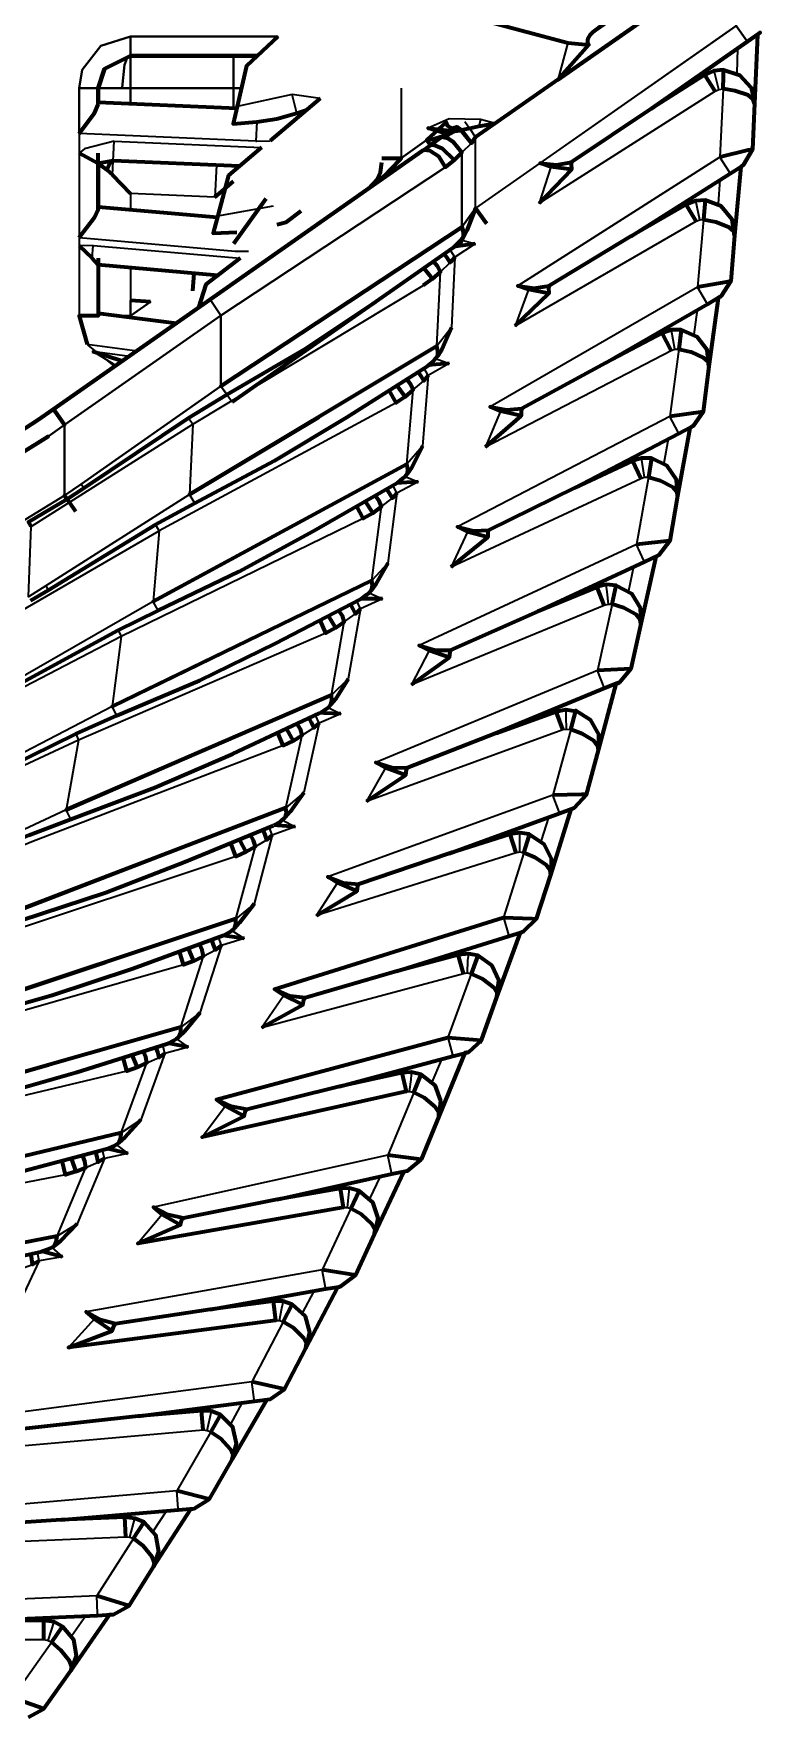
# Model space of a CAD drawing. Extents: x 0 to 174, y 0 to 33.
# Drawn here: x 32.11 to 32.332, y 16.907 to 17.421 of the extents above; entities that cross this region are included whole.
import ezdxf

# ---------------------------------------------------------------- set-up
doc = ezdxf.new("R2010")
doc.units = 0
doc.layers.add('PDF2_형상', color=157, linetype='Continuous', true_color=0x405f80)

msp = doc.modelspace()

# ---------------------------------------------------------------- linework, layer by layer
at = {"layer": 'PDF2_형상', "lineweight": 70}
for points in [[(32.28083, 17.42194), (32.31917, 17.44875), (32.28389, 17.42417), (32.28097, 17.42194), (32.28, 17.42097), (32.27945, 17.42), (32.27931, 17.41944), (32.27931, 17.41889), (32.27972, 17.41806)], [(32.23542, 17.42875), (32.27333, 17.41861), (32.27972, 17.41806), (32.27028, 17.40736), (32.3225, 17.44389), (32.24514, 17.38986), (32.24389, 17.38805), (32.24028, 17.39236), (32.23972, 17.39278), (32.23944, 17.39292), (32.23931, 17.39292), (32.2375, 17.39181), (32.23486, 17.39), (32.23653, 17.38958), (32.23833, 17.38847), (32.24097, 17.38514), (32.23861, 17.38278), (32.23597, 17.38069), (32.23403, 17.38389), (32.23111, 17.38569), (32.22944, 17.38583), (32.22875, 17.38556), (32.23139, 17.38736), (32.23236, 17.3875), (32.23486, 17.38653), (32.23861, 17.38278), (32.23597, 17.38069), (32.23403, 17.38389), (32.23111, 17.38569), (32.22944, 17.38583), (32.22875, 17.38556), (32.16403, 17.34028), (32.22875, 17.38556), (32.23139, 17.38736), (32.23236, 17.3875), (32.23486, 17.38653), (32.23861, 17.38278), (32.24097, 17.38514), (32.23833, 17.38847), (32.23653, 17.38958), (32.23486, 17.39), (32.23139, 17.38736), (32.23028, 17.38903), (32.23042, 17.38903), (32.23056, 17.38903), (32.23083, 17.38903), (32.23097, 17.38903), (32.23139, 17.38917), (32.23264, 17.38944), (32.235, 17.39014), (32.23695, 17.39069)], [(32.18472, 17.42056), (32.17514, 17.41167), (32.17236, 17.39917), (32.17111, 17.39389), (32.17833, 17.39458), (32.18444, 17.39542), (32.19056, 17.39722), (32.19333, 17.39806)], [(32.32083, 17.41042), (32.32583, 17.40875), (32.32931, 17.405), (32.33028, 17.40014), (32.32986, 17.40139), (32.32833, 17.40264), (32.32431, 17.40403), (32.3207, 17.40458), (32.32083, 17.40833), (32.32083, 17.40958), (32.32083, 17.41042), (32.31792, 17.41014), (32.31514, 17.40889), (32.29875, 17.39847), (32.32819, 17.41903), (32.29875, 17.39847), (32.27444, 17.38222)], [(32.33125, 17.42111), (32.33028, 17.40014), (32.32972, 17.38611), (32.32833, 17.38583), (32.31972, 17.38375)], [(32.31833, 17.40389), (32.31514, 17.40889)], [(32.30778, 17.40472), (32.30764, 17.40403)], [(32.12403, 17.39097), (32.12875, 17.39722), (32.12986, 17.39986)], [(32.12986, 17.40056), (32.17222, 17.39875)], [(32.19764, 17.40167), (32.18236, 17.38875)], [(32.23931, 17.39292), (32.23792, 17.3925), (32.23667, 17.3932), (32.23611, 17.39444), (32.23028, 17.38903)], [(32.23889, 17.39167), (32.23695, 17.39069), (32.2307, 17.39264), (32.23889, 17.39167), (32.24083, 17.39194), (32.24389, 17.38805), (32.24514, 17.38986)], [(32.25125, 17.39403), (32.24611, 17.39306), (32.24333, 17.3925), (32.24083, 17.39194)], [(32.17972, 17.38667), (32.16972, 17.37819), (32.16639, 17.36583), (32.165, 17.36056), (32.17222, 17.36083)], [(32.23042, 17.38903), (32.23042, 17.38903)], [(32.23056, 17.38903), (32.23056, 17.38903)], [(32.1325, 17.37986), (32.12986, 17.38181), (32.12403, 17.385)], [(32.17306, 17.38097), (32.13444, 17.38264), (32.12986, 17.38181), (32.12986, 17.36778), (32.12986, 17.385)], [(32.13444, 17.38264), (32.13417, 17.38264), (32.13403, 17.3825), (32.13347, 17.38194), (32.1325, 17.37986), (32.1343, 17.37833), (32.13972, 17.37264)], [(32.21361, 17.37514), (32.21236, 17.37403), (32.21736, 17.37806), (32.22194, 17.38278), (32.21736, 17.37806), (32.21236, 17.37403), (32.21514, 17.37708), (32.21611, 17.37917), (32.21653, 17.38208)], [(32.21653, 17.38347), (32.21695, 17.38347), (32.22236, 17.38347), (32.22194, 17.38278)], [(32.26458, 17.36972), (32.27444, 17.38), (32.26806, 17.38083), (32.26486, 17.38194), (32.26986, 17.38139), (32.27444, 17.38222), (32.27431, 17.38167), (32.27444, 17.38)], [(32.31528, 17.37056), (32.31472, 17.36472), (32.31847, 17.36403), (32.32236, 17.3625), (32.32389, 17.36111), (32.32417, 17.35986), (32.32347, 17.36472), (32.32014, 17.36875), (32.31528, 17.37056), (32.31236, 17.37042), (32.30944, 17.36931), (32.29264, 17.35958), (32.32292, 17.37875), (32.32639, 17.38097), (32.32694, 17.38139), (32.32611, 17.38083), (32.32417, 17.35986), (32.32306, 17.34583), (32.32167, 17.34556), (32.31292, 17.34403)], [(32.16555, 17.37153), (32.17125, 17.37639)], [(32.18111, 17.37097), (32.17125, 17.35722)], [(32.12403, 17.35917), (32.12875, 17.36528), (32.12986, 17.36778)], [(32.12986, 17.36861), (32.16625, 17.36542)], [(32.19181, 17.36722), (32.18722, 17.36375), (32.18444, 17.36306)], [(32.24861, 17.36333), (32.24514, 17.36819), (32.2425, 17.36139), (32.24139, 17.35944)], [(32.3125, 17.36417), (32.30944, 17.36931)], [(32.245, 17.35722), (32.23972, 17.35653), (32.23861, 17.35639), (32.24014, 17.35792), (32.2407, 17.35847), (32.24139, 17.35944), (32.24139, 17.36083), (32.24097, 17.36236), (32.24139, 17.36083), (32.24139, 17.35944), (32.24097, 17.35833), (32.2407, 17.35792), (32.24028, 17.3575), (32.17083, 17.30889)], [(32.30194, 17.36542), (32.30181, 17.36486)], [(32.12403, 17.35667), (32.12806, 17.35292), (32.12986, 17.35083)], [(32.23736, 17.35556), (32.23847, 17.35625)], [(32.29264, 17.35958), (32.26764, 17.34445)], [(32.16639, 17.34764), (32.12986, 17.35083), (32.12986, 17.33528), (32.12403, 17.33528), (32.12653, 17.32667)], [(32.12986, 17.35292), (32.12986, 17.33528)], [(32.17319, 17.35292), (32.16278, 17.34486), (32.16056, 17.33778)], [(32.22931, 17.34986), (32.23194, 17.34653), (32.23444, 17.34875), (32.23347, 17.35042), (32.23222, 17.35194)], [(32.23875, 17.3532), (32.23736, 17.35153), (32.23653, 17.35292), (32.23556, 17.35431)], [(32.15875, 17.34292), (32.15917, 17.34819)], [(32.23194, 17.34653), (32.22917, 17.34458)], [(32.25722, 17.33222), (32.2675, 17.34208), (32.26125, 17.34333), (32.25806, 17.34445), (32.26305, 17.34375), (32.26764, 17.34445), (32.26736, 17.34389), (32.2675, 17.34208)], [(32.30792, 17.33097), (32.30722, 17.32514), (32.31083, 17.32431), (32.31472, 17.3225), (32.31611, 17.32125), (32.31639, 17.31986), (32.31583, 17.32486), (32.31278, 17.32889), (32.30792, 17.33097), (32.305, 17.33097), (32.30208, 17.33), (32.28486, 17.32097), (32.31597, 17.33889), (32.31944, 17.34097), (32.32014, 17.34125), (32.31917, 17.34069), (32.31639, 17.31986), (32.31458, 17.30597), (32.31153, 17.30153), (32.31458, 17.30597), (32.30444, 17.30458)], [(32.12028, 17.27931), (32.12556, 17.28278), (32.1575, 17.30417), (32.16917, 17.31125), (32.19292, 17.32514), (32.21444, 17.33944)], [(32.12986, 17.33611), (32.15375, 17.33306)], [(32.12986, 17.33528), (32.12986, 17.33528)], [(32.14583, 17.33958), (32.13972, 17.34)], [(32.23778, 17.33167), (32.23486, 17.325), (32.23361, 17.32306)], [(32.30486, 17.32472), (32.30208, 17.33)], [(32.23708, 17.32069), (32.2318, 17.32028), (32.2307, 17.32014), (32.23236, 17.32153), (32.23292, 17.32222), (32.23361, 17.32306), (32.23361, 17.32444), (32.23333, 17.32597), (32.15778, 17.28069), (32.19722, 17.30431)], [(32.2943, 17.32639), (32.29417, 17.32583)], [(32.10917, 17.24833), (32.11458, 17.25153), (32.14736, 17.27153), (32.15944, 17.27806), (32.18361, 17.29097), (32.20583, 17.30431), (32.23056, 17.32), (32.2307, 17.32014)], [(32.12819, 17.32444), (32.13722, 17.32153)], [(32.28486, 17.32097), (32.2593, 17.30694)], [(32.22111, 17.31403), (32.22361, 17.31056), (32.22611, 17.31264), (32.22528, 17.31444), (32.22417, 17.31597)], [(32.2307, 17.31708), (32.22931, 17.31542), (32.22847, 17.31681), (32.22764, 17.31819)], [(32.22361, 17.31056), (32.22083, 17.30875), (32.21875, 17.3125)], [(32.2482, 17.29528), (32.25903, 17.30472), (32.25278, 17.30611), (32.24958, 17.3075), (32.25458, 17.30653), (32.2593, 17.30694), (32.25903, 17.30639), (32.25903, 17.30472)], [(32.08694, 17.28764), (32.11125, 17.30333), (32.08694, 17.28764)], [(32.29889, 17.29181), (32.29792, 17.28597), (32.30153, 17.285), (32.30528, 17.28306), (32.30653, 17.28167), (32.30681, 17.28028), (32.30653, 17.28528), (32.30361, 17.28944), (32.29889, 17.29181), (32.29583, 17.29181), (32.29306, 17.29097), (32.27542, 17.28278), (32.30722, 17.29931), (32.31083, 17.30125), (32.31139, 17.30153), (32.31056, 17.30097), (32.30681, 17.28028), (32.30444, 17.26653), (32.2943, 17.26542)], [(32.08694, 17.28125), (32.11458, 17.29847), (32.08694, 17.28125)], [(32.22889, 17.29542), (32.22556, 17.28889), (32.2243, 17.28708)], [(32.22764, 17.28458), (32.22236, 17.28431), (32.22125, 17.28431), (32.22292, 17.28569), (32.22361, 17.28625), (32.2243, 17.28708), (32.22444, 17.28847), (32.22417, 17.29), (32.14667, 17.24806), (32.18722, 17.27)], [(32.29556, 17.28556), (32.29306, 17.29097)], [(32.09667, 17.21792), (32.10222, 17.22083), (32.13597, 17.23931), (32.14819, 17.24528), (32.17292, 17.25722), (32.1957, 17.26958), (32.22111, 17.28417), (32.22125, 17.28431)], [(32.28514, 17.28778), (32.28486, 17.28722)], [(32.10944, 17.27097), (32.10861, 17.27236), (32.12028, 17.27931), (32.11958, 17.28042), (32.1225, 17.27611), (32.12292, 17.27556)], [(32.21139, 17.27861), (32.21375, 17.275), (32.21639, 17.27708), (32.21569, 17.27875), (32.21444, 17.28042)], [(32.22111, 17.28111), (32.21972, 17.27958), (32.21889, 17.28111), (32.21805, 17.28236)], [(32.27542, 17.28278), (32.24917, 17.26986)], [(32.21375, 17.275), (32.21083, 17.27333), (32.20889, 17.27708)], [(32.23764, 17.25861), (32.24889, 17.26764), (32.24264, 17.26931), (32.23958, 17.27083), (32.24445, 17.26958), (32.24917, 17.26986), (32.24889, 17.26931), (32.24889, 17.26764)], [(32.21833, 17.25972), (32.21472, 17.25333), (32.21333, 17.25153)], [(32.28444, 17.24694), (32.28222, 17.25236), (32.26417, 17.245), (32.29681, 17.26014), (32.30111, 17.26222), (32.30014, 17.26167), (32.29556, 17.24125), (32.2925, 17.2275), (32.28903, 17.22333), (32.28847, 17.22306), (32.28458, 17.22153), (32.25139, 17.20778), (32.26972, 17.21444), (32.27264, 17.215), (32.2757, 17.21458)], [(32.21667, 17.24889), (32.21139, 17.24889), (32.21014, 17.24889), (32.21194, 17.25014), (32.21264, 17.2507), (32.21333, 17.25153), (32.21361, 17.25292), (32.21347, 17.25444), (32.13417, 17.21597), (32.17555, 17.23611)], [(32.28806, 17.25292), (32.29278, 17.25042), (32.29542, 17.24611), (32.29556, 17.24125), (32.29542, 17.2425), (32.29417, 17.24403), (32.29042, 17.24611), (32.2868, 17.24722), (32.28806, 17.25292), (32.28514, 17.25319), (32.28222, 17.2525)], [(32.08292, 17.18792), (32.08861, 17.19069), (32.12306, 17.20764), (32.13556, 17.21319), (32.16083, 17.22389), (32.18417, 17.23528), (32.21, 17.24875), (32.21014, 17.24889)], [(32.27417, 17.24958), (32.27403, 17.24903)], [(32.20236, 17.24), (32.19945, 17.23833), (32.19764, 17.24236)], [(32.20014, 17.24361), (32.20236, 17.24), (32.205, 17.24181), (32.20444, 17.24361), (32.20333, 17.24528)], [(32.21, 17.24583), (32.20847, 17.24431), (32.20778, 17.24569), (32.20694, 17.24722)], [(32.26417, 17.245), (32.2375, 17.23319)], [(32.22556, 17.22264), (32.23708, 17.23097), (32.23097, 17.23306), (32.22792, 17.23458), (32.23278, 17.23319), (32.2375, 17.23319), (32.23722, 17.23264), (32.23708, 17.23097)], [(32.2925, 17.2275), (32.28236, 17.22694)], [(32.20625, 17.22444), (32.20236, 17.21819), (32.20097, 17.21653)], [(32.27903, 17.18903), (32.28264, 17.20264), (32.28806, 17.22292), (32.28903, 17.22333)], [(32.20403, 17.21375), (32.19889, 17.21389), (32.19764, 17.21403), (32.19945, 17.21514), (32.20014, 17.21569), (32.20097, 17.21653), (32.20125, 17.21792), (32.20111, 17.21945), (32.12014, 17.18444), (32.1625, 17.20278)], [(32.06792, 17.15875), (32.07361, 17.16125), (32.10875, 17.17667), (32.12153, 17.18153), (32.14722, 17.19125), (32.17097, 17.20153), (32.1975, 17.21389), (32.19764, 17.21403)], [(32.19736, 17.21083), (32.1957, 17.20944), (32.195, 17.21097), (32.19431, 17.21236)], [(32.26153, 17.21194), (32.26139, 17.21139)], [(32.27181, 17.20889), (32.26972, 17.21444)], [(32.18944, 17.20542), (32.18639, 17.20403), (32.18472, 17.20792)], [(32.18736, 17.20917), (32.18944, 17.20542), (32.19222, 17.20722), (32.19167, 17.20903), (32.19069, 17.2107)], [(32.25139, 17.20778), (32.2243, 17.19722)], [(32.21181, 17.18708), (32.22375, 17.195), (32.21764, 17.19722), (32.21472, 17.19889), (32.21958, 17.19736), (32.2243, 17.19722), (32.22389, 17.19667), (32.22375, 17.195)], [(32.19264, 17.18972), (32.18847, 17.18375), (32.18694, 17.18208)], [(32.24583, 17.13986), (32.24375, 17.13431), (32.24722, 17.13278), (32.2507, 17.13014), (32.25167, 17.12861), (32.25167, 17.12722), (32.25222, 17.13222), (32.25014, 17.13681), (32.24583, 17.13986), (32.24292, 17.14042), (32.23986, 17.14014), (32.22111, 17.13514), (32.25528, 17.14583), (32.2593, 17.14708), (32.25986, 17.14736), (32.26375, 17.15111), (32.26806, 17.16458), (32.27431, 17.18458), (32.27528, 17.185), (32.27903, 17.18903), (32.2775, 17.18903), (32.26875, 17.18889)], [(32.18361, 17.17972), (32.18556, 17.18083), (32.18611, 17.18139), (32.18694, 17.18208), (32.18736, 17.18333), (32.18722, 17.185), (32.10486, 17.15347), (32.14792, 17.17)], [(32.26153, 17.17694), (32.26597, 17.17403), (32.2682, 17.16958), (32.26806, 17.16458), (32.26792, 17.16597), (32.26681, 17.1675), (32.26319, 17.16986), (32.25986, 17.17125), (32.26097, 17.17486), (32.26139, 17.17611), (32.26153, 17.17694), (32.25861, 17.17736), (32.25569, 17.17694), (32.23708, 17.17111), (32.27083, 17.18333), (32.27528, 17.185)], [(32.05153, 17.13014), (32.05736, 17.13236), (32.09319, 17.14625), (32.10611, 17.15056), (32.13222, 17.15917), (32.15639, 17.16847), (32.18333, 17.17958)], [(32.17306, 17.17528), (32.175, 17.17153), (32.17792, 17.17319), (32.17736, 17.175), (32.17639, 17.17667)], [(32.18305, 17.17667), (32.18139, 17.17528), (32.18083, 17.17681), (32.18028, 17.17833)], [(32.19, 17.17917), (32.18472, 17.17958), (32.18361, 17.17972), (32.18347, 17.17958)], [(32.2575, 17.17125), (32.25569, 17.17694)], [(32.175, 17.17153), (32.17194, 17.17014), (32.17042, 17.17417)], [(32.23708, 17.17111), (32.20945, 17.16167)], [(32.24736, 17.17486), (32.24708, 17.17431)], [(32.19653, 17.15208), (32.20889, 17.15958), (32.20292, 17.16208), (32.2, 17.16389), (32.20472, 17.16208), (32.20945, 17.16167), (32.20903, 17.16125), (32.20889, 17.15958)], [(32.1775, 17.15569), (32.17306, 17.14986), (32.17153, 17.1482)], [(32.17445, 17.14514), (32.1693, 17.14583), (32.16806, 17.14597), (32.17, 17.14708), (32.17069, 17.1475), (32.17153, 17.1482), (32.17194, 17.14958), (32.17194, 17.15111), (32.08833, 17.12333), (32.13208, 17.13792)], [(32.17986, 17.11792), (32.19236, 17.12486), (32.18653, 17.12764), (32.18375, 17.12958), (32.25361, 17.15153), (32.26236, 17.15125), (32.26375, 17.15111)], [(32.03389, 17.10222), (32.03986, 17.10417), (32.07625, 17.11653), (32.08944, 17.12028), (32.11583, 17.12778), (32.14042, 17.13597), (32.16792, 17.14597), (32.16806, 17.14597)], [(32.1675, 17.14292), (32.16569, 17.14167), (32.16514, 17.1432), (32.16458, 17.14472)], [(32.24653, 17.11319), (32.24694, 17.11403), (32.25167, 17.12722), (32.25889, 17.14694), (32.25986, 17.14736)], [(32.15903, 17.13819), (32.15597, 17.13708), (32.15472, 17.14111)], [(32.15736, 17.14208), (32.15903, 17.13819), (32.16208, 17.13972), (32.16167, 17.14153), (32.16083, 17.14333)], [(32.24139, 17.13445), (32.23986, 17.14014)], [(32.22111, 17.13514), (32.19305, 17.12694)], [(32.23153, 17.13833), (32.23125, 17.13778)], [(32.19236, 17.12486), (32.19264, 17.12639), (32.19305, 17.12694), (32.18847, 17.1275), (32.18375, 17.12958)], [(32.16097, 17.12236), (32.15625, 17.11667), (32.15458, 17.11514)], [(32.15736, 17.11195), (32.15222, 17.11292), (32.15111, 17.11306), (32.15306, 17.11403), (32.15375, 17.11444), (32.15458, 17.11514), (32.15514, 17.11639), (32.15514, 17.11806), (32.07042, 17.09389), (32.11472, 17.10653)], [(32.22264, 17.10403), (32.22389, 17.09833), (32.16167, 17.08444), (32.17445, 17.09083), (32.16875, 17.09389), (32.16597, 17.09597), (32.23667, 17.11486), (32.24694, 17.11403), (32.24292, 17.11042), (32.2418, 17.11014), (32.23389, 17.09069), (32.22847, 17.07764)], [(32.01514, 17.07514), (32.02111, 17.07694), (32.05805, 17.08764), (32.07139, 17.09083), (32.09806, 17.09708), (32.12306, 17.10417), (32.15083, 17.11292), (32.15111, 17.11306)], [(32.14181, 17.10569), (32.13861, 17.10458), (32.1375, 17.10875)], [(32.14014, 17.10958), (32.14181, 17.10569), (32.14472, 17.10708), (32.14444, 17.10889), (32.14361, 17.11069)], [(32.15028, 17.11), (32.14847, 17.10875), (32.14805, 17.11042), (32.1475, 17.11195)], [(32.22847, 17.10361), (32.23264, 17.10028), (32.23444, 17.09556), (32.23389, 17.09069), (32.23389, 17.09208), (32.23292, 17.09361), (32.22958, 17.09639), (32.22625, 17.09806), (32.22847, 17.10361), (32.22556, 17.10431), (32.22264, 17.10403), (32.20361, 17.09986), (32.23819, 17.10917), (32.24222, 17.11014), (32.24292, 17.11042)], [(32.20361, 17.09986), (32.17528, 17.09292)], [(32.21417, 17.10264), (32.21389, 17.10208)], [(32.17445, 17.09083), (32.17486, 17.0925), (32.17528, 17.09292), (32.17056, 17.09375), (32.16597, 17.09597)], [(32.14292, 17.08972), (32.13805, 17.0843), (32.13625, 17.08278)], [(32.13889, 17.07944), (32.13375, 17.0807), (32.13264, 17.08083), (32.13472, 17.08181), (32.13542, 17.08222), (32.13625, 17.08278), (32.13681, 17.08417), (32.13695, 17.0857), (32.05125, 17.06514)], [(31.99514, 17.04903), (32.00125, 17.05042), (32.03861, 17.05958), (32.05208, 17.06222), (32.07903, 17.06722), (32.10417, 17.07333), (32.1325, 17.08083), (32.13264, 17.08083)], [(32.12167, 17.07792), (32.12306, 17.07389), (32.12611, 17.07514), (32.12583, 17.07708), (32.12514, 17.07889)], [(32.13181, 17.07792), (32.12986, 17.07681), (32.12958, 17.07833), (32.12917, 17.07986)], [(32.20847, 17.04222), (32.2143, 17.05486), (32.2232, 17.07389), (32.2243, 17.07417), (32.22847, 17.07764), (32.21833, 17.07889)], [(32.12306, 17.07389), (32.11986, 17.07292), (32.11889, 17.07722)], [(32.20958, 17.06806), (32.21361, 17.06458), (32.21528, 17.05972), (32.2143, 17.05486), (32.21444, 17.05625), (32.21347, 17.05792), (32.21042, 17.06083), (32.20708, 17.06264), (32.20958, 17.06806), (32.20667, 17.06889), (32.20375, 17.06875), (32.18458, 17.06542), (32.21958, 17.07319), (32.22361, 17.07403), (32.2243, 17.07417)], [(32.20375, 17.06875), (32.20472, 17.06292), (32.14194, 17.05194), (32.155, 17.05764), (32.15542, 17.05931), (32.15597, 17.05972), (32.15125, 17.06069), (32.14681, 17.06306), (32.14944, 17.06083), (32.155, 17.05764)], [(32.19528, 17.06778), (32.19486, 17.06722)], [(32.18458, 17.06542), (32.15597, 17.05972)], [(32.12347, 17.05792), (32.11833, 17.05264), (32.11653, 17.05125)], [(32.11903, 17.04792), (32.11403, 17.04917), (32.11278, 17.04958), (32.11486, 17.05028), (32.1157, 17.05069), (32.11653, 17.05125), (32.11708, 17.0525), (32.11736, 17.05417), (32.03083, 17.03736)], [(31.97417, 17.02361), (31.98028, 17.02486), (32.01792, 17.03236), (32.03153, 17.03431), (32.05861, 17.03819), (32.08417, 17.04319), (32.11264, 17.04945), (32.11278, 17.04958)], [(32.11181, 17.04667), (32.10986, 17.04556), (32.10958, 17.04722), (32.10931, 17.04875)], [(32.16722, 16.99958), (32.16431, 16.99444), (32.16736, 16.99236), (32.17028, 16.98917), (32.17097, 16.9875), (32.17083, 16.98611), (32.17208, 16.99083), (32.17097, 16.99583), (32.16722, 16.99958), (32.16445, 17.0007), (32.16139, 17.00083), (32.14208, 16.99917), (32.17764, 17.00375), (32.18236, 17.00444), (32.1868, 17.0075), (32.19333, 17.02), (32.20306, 17.03861), (32.20403, 17.03889), (32.20847, 17.04222), (32.19833, 17.04389)], [(32.18917, 17.03333), (32.19305, 17.02972), (32.19444, 17.02486), (32.19333, 17.02), (32.19347, 17.02139), (32.19264, 17.02306), (32.18958, 17.02611), (32.18639, 17.02806), (32.18917, 17.03333), (32.18625, 17.03431), (32.18333, 17.03431), (32.16403, 17.03181), (32.19931, 17.03806), (32.20347, 17.03875), (32.20403, 17.03889)], [(32.18333, 17.03431), (32.18403, 17.02847), (32.12083, 17.02014), (32.13417, 17.02528), (32.13472, 17.02694), (32.13514, 17.02736), (32.13055, 17.02861), (32.12625, 17.03111), (32.12875, 17.02889), (32.13417, 17.02528)], [(32.16403, 17.03181), (32.13514, 17.02736)], [(32.17486, 17.03375), (32.17445, 17.03319)], [(32.1868, 17.0075), (32.17681, 17.00972)], [(32.16194, 16.995), (32.16139, 17.00083)], [(32.18139, 17.00431), (32.17083, 16.98611), (32.16375, 16.97389)], [(32.14208, 16.99917), (32.08111, 16.9925), (32.07236, 16.99028), (32.07306, 16.99097), (32.07389, 16.99264), (32.07417, 16.99375), (31.98639, 16.98472)], [(32.15292, 17.00056), (32.1525, 17)], [(32.13931, 16.94125), (32.14681, 16.95319), (32.15819, 16.97083), (32.15917, 16.97097), (32.16375, 16.97389), (32.15389, 16.97639)], [(32.14389, 16.96681), (32.14736, 16.96292), (32.14833, 16.95792), (32.14681, 16.95319), (32.14708, 16.95444), (32.14639, 16.95625), (32.14361, 16.95958), (32.14069, 16.96181), (32.14389, 16.96681), (32.14111, 16.96792), (32.13805, 16.96833), (32.11861, 16.9675), (32.15445, 16.97056), (32.15917, 16.97097)], [(32.11861, 16.9675), (32.0575, 16.96347), (32.04875, 16.96167), (32.04931, 16.96222), (32.05028, 16.96403), (32.05055, 16.965), (31.96264, 16.95972)], [(32.12958, 16.96847), (32.12917, 16.96792)], [(32.13833, 16.96236), (32.13805, 16.96833)], [(32.10861, 16.90722), (32.11333, 16.90986), (32.12153, 16.92139), (32.13347, 16.93861), (32.13458, 16.93861), (32.13931, 16.94125), (32.12945, 16.94431)], [(32.11903, 16.935), (32.12236, 16.93097), (32.1232, 16.92597), (32.12153, 16.92139), (32.12181, 16.92264), (32.12111, 16.92445), (32.11847, 16.92778), (32.1157, 16.93014), (32.11903, 16.935), (32.11639, 16.93639), (32.11333, 16.9368), (32.09389, 16.9368), (32.12972, 16.93833), (32.13389, 16.93861), (32.13458, 16.93861)], [(32.11333, 16.93097), (32.11333, 16.9368)], [(32.11333, 16.90986), (32.10375, 16.91319)]]:
    msp.add_lwpolyline(points, dxfattribs=at)
at = {"layer": 'PDF2_형상', "lineweight": 35}
for points in [[(32.26486, 17.38194), (32.32472, 17.42389), (32.32472, 17.44458), (32.32361, 17.44444), (32.32472, 17.44458), (32.32472, 17.42389), (32.24514, 17.36819), (32.24514, 17.38986), (32.25125, 17.39403), (32.24667, 17.39528), (32.24611, 17.39306)], [(32.17833, 17.39458), (32.17806, 17.38861), (32.12403, 17.39097), (32.12403, 17.40486), (32.125, 17.41042), (32.13069, 17.41778), (32.13972, 17.42056), (32.13069, 17.41778), (32.125, 17.41042), (32.12403, 17.40486), (32.12986, 17.40486), (32.13722, 17.40486), (32.13972, 17.40486), (32.13972, 17.40014), (32.13972, 17.40486), (32.17125, 17.40486), (32.17125, 17.41472), (32.17125, 17.40486), (32.13972, 17.40486), (32.13972, 17.41472), (32.13972, 17.42056), (32.18472, 17.42056), (32.13972, 17.42056), (32.13972, 17.41472), (32.13972, 17.40486), (32.13722, 17.40486), (32.12986, 17.40486), (32.12403, 17.40486), (32.12403, 17.33528), (32.1268, 17.32625), (32.13417, 17.32042), (32.13528, 17.32014), (32.12819, 17.32444), (32.13944, 17.32292)], [(32.27333, 17.41861), (32.27028, 17.40736)], [(32.32514, 17.41694), (32.32486, 17.40944)], [(32.31944, 17.40444), (32.31819, 17.40931), (32.31792, 17.41014)], [(32.19056, 17.39722), (32.18917, 17.40292), (32.17236, 17.39917)], [(32.19764, 17.40167), (32.18917, 17.40292)], [(32.22236, 17.40486), (32.22236, 17.38347), (32.23028, 17.38903), (32.22236, 17.38347)], [(32.26806, 17.38083), (32.26458, 17.36972), (32.31833, 17.40389), (32.31944, 17.40444), (32.3207, 17.40458), (32.31972, 17.38375), (32.25806, 17.34445)], [(32.24667, 17.39528), (32.23708, 17.39542), (32.2307, 17.39264)], [(32.24514, 17.36819), (32.24097, 17.36236), (32.24514, 17.36819), (32.24514, 17.38986), (32.24333, 17.3925)], [(32.24514, 17.38986), (32.2418, 17.39458)], [(32.13472, 17.38861), (32.1257, 17.38625), (32.12403, 17.385), (32.12403, 17.35917), (32.17167, 17.355)], [(32.1343, 17.37833), (32.13444, 17.38264), (32.13472, 17.38861), (32.17972, 17.38667)], [(32.17806, 17.38861), (32.1782, 17.38861), (32.18236, 17.38875)], [(32.235, 17.39014), (32.23486, 17.39), (32.23139, 17.38736), (32.23028, 17.38903)], [(32.16597, 17.38125), (32.16555, 17.37153), (32.13972, 17.37264), (32.13972, 17.36778)], [(32.32292, 17.37875), (32.32264, 17.37917), (32.31972, 17.38375)], [(32.31972, 17.37681), (32.31917, 17.36944)], [(32.16639, 17.36583), (32.18347, 17.36889)], [(32.31361, 17.36458), (32.31236, 17.37042)], [(32.26125, 17.34333), (32.25722, 17.33222), (32.3125, 17.36417), (32.31361, 17.36458), (32.31472, 17.36472), (32.31292, 17.34403), (32.24958, 17.3075)], [(32.12833, 17.3568), (32.12403, 17.35667), (32.12403, 17.33528), (32.12986, 17.33528)], [(32.12806, 17.35292), (32.12833, 17.3568), (32.17319, 17.35292)], [(32.2407, 17.35847), (32.245, 17.35722), (32.23875, 17.3532), (32.23778, 17.33167), (32.23333, 17.32597), (32.23444, 17.34875), (32.23736, 17.35153)], [(32.24014, 17.35792), (32.23972, 17.35653)], [(32.17181, 17.355), (32.17583, 17.355)], [(32.23875, 17.3532), (32.23736, 17.35542)], [(32.13972, 17.35), (32.13972, 17.33528), (32.13972, 17.34)], [(32.11389, 17.25278), (32.10861, 17.24944), (32.10944, 17.27097), (32.15875, 17.30222), (32.22917, 17.34458)], [(32.31597, 17.33889), (32.31569, 17.33931), (32.31292, 17.34403)], [(32.12472, 17.28389), (32.11958, 17.28042), (32.12472, 17.28389), (32.16736, 17.31375), (32.16736, 17.33542), (32.16736, 17.31375), (32.12472, 17.28389), (32.12556, 17.28278)], [(32.31278, 17.33708), (32.3118, 17.32958)], [(32.30597, 17.32514), (32.305, 17.33083)], [(32.12653, 17.32667), (32.14181, 17.32458)], [(32.25278, 17.30611), (32.2482, 17.29528), (32.30486, 17.32472), (32.30597, 17.32514), (32.30722, 17.32514), (32.30444, 17.30458), (32.23958, 17.27083)], [(32.23292, 17.32222), (32.23708, 17.32069), (32.2307, 17.31708), (32.22889, 17.29542), (32.22417, 17.29), (32.22611, 17.31264), (32.22931, 17.31542)], [(32.23236, 17.32153), (32.2318, 17.32028)], [(32.2307, 17.31708), (32.22944, 17.31931)], [(32.16917, 17.31125), (32.16736, 17.31375), (32.17056, 17.30931), (32.17083, 17.30889)], [(32.1575, 17.30417), (32.15875, 17.30222), (32.15778, 17.28069), (32.11389, 17.25278), (32.11458, 17.25153)], [(32.22083, 17.30875), (32.14847, 17.26958), (32.14736, 17.27153)], [(32.30722, 17.29931), (32.30695, 17.29972), (32.30444, 17.30458)], [(32.30389, 17.29764), (32.30264, 17.29028)], [(32.29667, 17.28597), (32.29583, 17.29181)], [(32.22361, 17.28625), (32.22764, 17.28458), (32.22111, 17.28111), (32.21833, 17.25972), (32.21347, 17.25444), (32.21639, 17.27708), (32.21972, 17.27958)], [(32.22292, 17.28569), (32.22236, 17.28431)], [(32.24264, 17.26931), (32.23764, 17.25861), (32.29556, 17.28556), (32.29667, 17.28597), (32.29792, 17.28597), (32.2943, 17.26542), (32.22792, 17.23458)], [(32.00972, 17.22958), (32.03778, 17.23889), (32.06569, 17.25042), (32.09319, 17.26431), (32.11958, 17.28042), (32.09445, 17.265)], [(32.15944, 17.27806), (32.15778, 17.28069)], [(32.22111, 17.28111), (32.22, 17.28347)], [(32.21083, 17.27333), (32.13695, 17.23736), (32.08514, 17.21042), (32.07972, 17.20764), (32.07875, 17.20958)], [(32.09806, 17.24042), (32.14847, 17.26958), (32.14667, 17.24806), (32.10153, 17.22208), (32.10222, 17.22083)], [(32.29681, 17.26014), (32.29653, 17.26056), (32.2943, 17.26542)], [(32.29333, 17.25861), (32.29181, 17.25125)], [(32.2857, 17.24722), (32.28528, 17.25097), (32.28514, 17.25236), (32.28514, 17.25319)], [(32.14819, 17.24528), (32.14667, 17.24806)], [(32.21264, 17.2507), (32.21667, 17.24889), (32.21, 17.24583), (32.20625, 17.22444), (32.20111, 17.21945), (32.205, 17.24181), (32.20847, 17.24431)], [(32.21, 17.24583), (32.20889, 17.24819)], [(32.21194, 17.25014), (32.21139, 17.24889)], [(32.23097, 17.23306), (32.22556, 17.22264), (32.28444, 17.24694), (32.2857, 17.24722), (32.2868, 17.24722), (32.28236, 17.22694), (32.21472, 17.19889)], [(32.19945, 17.23833), (32.12389, 17.2057), (32.12014, 17.18444), (32.07306, 17.16236), (32.07361, 17.16125)], [(32.13597, 17.23931), (32.13695, 17.23736), (32.13417, 17.21597), (32.08792, 17.19194), (32.08861, 17.19069)], [(32.28458, 17.22153), (32.28444, 17.22181), (32.28236, 17.22694)], [(32.13556, 17.21319), (32.13417, 17.21597)], [(32.20014, 17.21569), (32.20403, 17.21375), (32.19736, 17.21083), (32.19264, 17.18972), (32.18722, 17.185), (32.19222, 17.20722), (32.1957, 17.20944)], [(32.19736, 17.21083), (32.19625, 17.21333)], [(32.19945, 17.21514), (32.19889, 17.21389)], [(32.27292, 17.20903), (32.27278, 17.21292), (32.27278, 17.21417), (32.27264, 17.215)], [(32.12306, 17.20764), (32.12389, 17.2057), (32.07111, 17.18111), (32.06542, 17.17847), (32.06458, 17.18042)], [(32.21764, 17.19722), (32.21181, 17.18708), (32.27181, 17.20889), (32.27292, 17.20903), (32.27417, 17.20889), (32.26875, 17.18889), (32.2, 17.16389)], [(32.18639, 17.20403), (32.10958, 17.17458), (32.05569, 17.15236), (32.05, 17.15), (32.04917, 17.15194)], [(32.27083, 17.18333), (32.27069, 17.18375), (32.26875, 17.18889)], [(32.12153, 17.18153), (32.12014, 17.18444)], [(32.18611, 17.18139), (32.19, 17.17917), (32.18305, 17.17667), (32.1775, 17.15569), (32.17194, 17.15111), (32.17792, 17.17319), (32.18139, 17.17528)], [(32.18556, 17.18083), (32.18472, 17.17958)], [(32.26736, 17.18208), (32.26514, 17.175)], [(32.18305, 17.17667), (32.18222, 17.17903)], [(32.25861, 17.17153), (32.25861, 17.17528), (32.25861, 17.17667), (32.25861, 17.17736)], [(32.2575, 17.17125), (32.19653, 17.15208), (32.20292, 17.16208)], [(32.25736, 17.17125), (32.25861, 17.17153), (32.25986, 17.17125), (32.25361, 17.15153), (32.25514, 17.14625), (32.25528, 17.14583)], [(32.17194, 17.17014), (32.09389, 17.14417), (32.03917, 17.1243), (32.03319, 17.12222), (32.0325, 17.12417)], [(32.17069, 17.1475), (32.17445, 17.14514), (32.1675, 17.14292), (32.16097, 17.12236), (32.15514, 17.11806), (32.16208, 17.13972), (32.16569, 17.14167)], [(32.1675, 17.14292), (32.16667, 17.14556)], [(32.17, 17.14708), (32.1693, 17.14583)], [(32.24264, 17.13458), (32.24278, 17.13833), (32.24292, 17.13972), (32.24292, 17.14042)], [(32.15597, 17.13708), (32.07694, 17.11444), (32.07042, 17.09389), (32.02083, 17.07819), (32.02111, 17.07694)], [(32.18653, 17.12764), (32.17986, 17.11792), (32.24139, 17.13445), (32.24264, 17.13458), (32.24375, 17.13431), (32.23667, 17.11486), (32.23805, 17.10958), (32.23819, 17.10917)], [(32.15375, 17.11444), (32.15736, 17.11195), (32.15028, 17.11), (32.14292, 17.08972), (32.13695, 17.0857), (32.14472, 17.10708), (32.14847, 17.10875)], [(32.15306, 17.11403), (32.15222, 17.11292)], [(32.15028, 17.11), (32.14958, 17.11264)], [(32.13861, 17.10458), (32.05861, 17.08556), (32.05805, 17.08764)], [(32.225, 17.09833), (32.22542, 17.10208), (32.22556, 17.10347), (32.22556, 17.10431)], [(32.23472, 17.10819), (32.2318, 17.10125)], [(32.22389, 17.09833), (32.22514, 17.09833), (32.22625, 17.09806), (32.21833, 17.07889), (32.14681, 17.06306)], [(32.16875, 17.09389), (32.16167, 17.08444)], [(32.13542, 17.08222), (32.13889, 17.07944), (32.13181, 17.07792), (32.12347, 17.05792), (32.11736, 17.05417), (32.12611, 17.07514), (32.12986, 17.07681)], [(32.13181, 17.07792), (32.13125, 17.08042)], [(32.13472, 17.08181), (32.13375, 17.0807)], [(32.21958, 17.07319), (32.21945, 17.07361), (32.21833, 17.07889)], [(32.11986, 17.07292), (32.03903, 17.05736), (32.03861, 17.05958)], [(32.20597, 17.06292), (32.20667, 17.06889)], [(32.21597, 17.07236), (32.21278, 17.06556)], [(32.20472, 17.06292), (32.20597, 17.06292), (32.20708, 17.06264), (32.19833, 17.04389), (32.12625, 17.03111)], [(32.14944, 17.06083), (32.14194, 17.05194)], [(32.1157, 17.05069), (32.11903, 17.04792), (32.11181, 17.04667), (32.10264, 17.02694), (32.09639, 17.02347), (32.10611, 17.04417), (32.10986, 17.04556)], [(32.11181, 17.04667), (32.11139, 17.04917)], [(32.11486, 17.05028), (32.11403, 17.04917)], [(32.19931, 17.03806), (32.19931, 17.03847), (32.19833, 17.04389)], [(32.1957, 17.03736), (32.19222, 17.03069)], [(32.18528, 17.02847), (32.18597, 17.03222), (32.18625, 17.03347), (32.18625, 17.03431)], [(32.18403, 17.02847), (32.18528, 17.02847), (32.18639, 17.02806), (32.17681, 17.00972), (32.08056, 16.99708), (32.07417, 16.99375), (32.08472, 17.01389), (32.08861, 17.01514)], [(32.12875, 17.02889), (32.12083, 17.02014)], [(32.17764, 17.00375), (32.1775, 17.00431), (32.17681, 17.00972)], [(32.16319, 16.99486), (32.16445, 17.0007)], [(32.17389, 17.00333), (32.17028, 16.99681)], [(32.0575, 16.96347), (32.05722, 16.96805), (32.06792, 16.98681), (32.16194, 16.995), (32.16319, 16.99486), (32.16431, 16.99444), (32.15389, 16.97639), (32.05722, 16.96805), (32.05055, 16.965), (32.06194, 16.98472), (32.06597, 16.98583)], [(32.15445, 16.97056), (32.15431, 16.97097), (32.15389, 16.97639)], [(32.1507, 16.97028), (32.14667, 16.96403)], [(32.13958, 16.96222), (32.14111, 16.96792)], [(32.03264, 16.93556), (32.0325, 16.94014), (32.04417, 16.95833), (32.13833, 16.96236), (32.13958, 16.96222), (32.14069, 16.96181), (32.12945, 16.94431), (32.0325, 16.94014), (32.02583, 16.93736), (32.03806, 16.95653), (32.04208, 16.9575)], [(32.12972, 16.93833), (32.12972, 16.93889), (32.12945, 16.94431)], [(32.11458, 16.93069), (32.11639, 16.93639)], [(32.12611, 16.9382), (32.12181, 16.93208)], [(32.00667, 16.90861), (32.00667, 16.91319), (32.01903, 16.93097), (32.11333, 16.93097), (32.11458, 16.93069), (32.1157, 16.93014), (32.10375, 16.91319), (32.00667, 16.91319), (31.99986, 16.91083), (32.01292, 16.92945), (32.01694, 16.93028)]]:
    msp.add_lwpolyline(points, dxfattribs=at)
for points in [[(32.32472, 17.42389), (32.32792, 17.4193), (32.32819, 17.41903), (32.32792, 17.4193)], [(32.13722, 17.40486), (32.13722, 17.405), (32.13792, 17.41194), (32.13875, 17.41403), (32.13931, 17.41444), (32.13944, 17.41458), (32.13972, 17.41472), (32.13944, 17.41458), (32.13931, 17.41444), (32.13875, 17.41403), (32.13792, 17.41194), (32.13722, 17.405)], [(32.17125, 17.40486), (32.17125, 17.39875), (32.17125, 17.40486), (32.17361, 17.40486)], [(32.24097, 17.38514), (32.24389, 17.38805)], [(32.24097, 17.38514), (32.24097, 17.36236)], [(32.16736, 17.33542), (32.11958, 17.30194), (32.11458, 17.29847), (32.11958, 17.30194), (32.11958, 17.28042), (32.11958, 17.30194), (32.16736, 17.33542), (32.16403, 17.34028), (32.16736, 17.33542), (32.23597, 17.38069)], [(32.13681, 17.33528), (32.13972, 17.33528)], [(32.14, 17.33486), (32.13972, 17.33528), (32.14583, 17.33958), (32.13972, 17.33528)]]:
    msp.add_lwpolyline(points, close=True, dxfattribs=at)
at = {"layer": 'PDF2_형상', "lineweight": 70}
for points in [[(32.32819, 17.41903), (32.33125, 17.42125), (32.33208, 17.42181), (32.33153, 17.42139)], [(32.12986, 17.40486), (32.13181, 17.41069), (32.13972, 17.41472), (32.13181, 17.41069)], [(32.13972, 17.41472), (32.17833, 17.41472)], [(32.12986, 17.39986), (32.12986, 17.40486)], [(32.22194, 17.38278), (32.22167, 17.38278), (32.22236, 17.38347)], [(32.32972, 17.38611), (32.32694, 17.38139)], [(32.24097, 17.36236), (32.16736, 17.31375)], [(32.32306, 17.34583), (32.32014, 17.34125)], [(32.16403, 17.34028), (32.11625, 17.30681), (32.11125, 17.30333), (32.11625, 17.30681)], [(32.11625, 17.30681), (32.11653, 17.30639), (32.11958, 17.30194), (32.11653, 17.30639)], [(32.30444, 17.26653), (32.30111, 17.26222)], [(32.27417, 17.20889), (32.2757, 17.21472), (32.28014, 17.21194), (32.28264, 17.2075), (32.28264, 17.20264), (32.2825, 17.20389), (32.28125, 17.20542), (32.27764, 17.20764)]]:
    msp.add_lwpolyline(points, close=True, dxfattribs=at)

doc.saveas('drawing.dxf')
